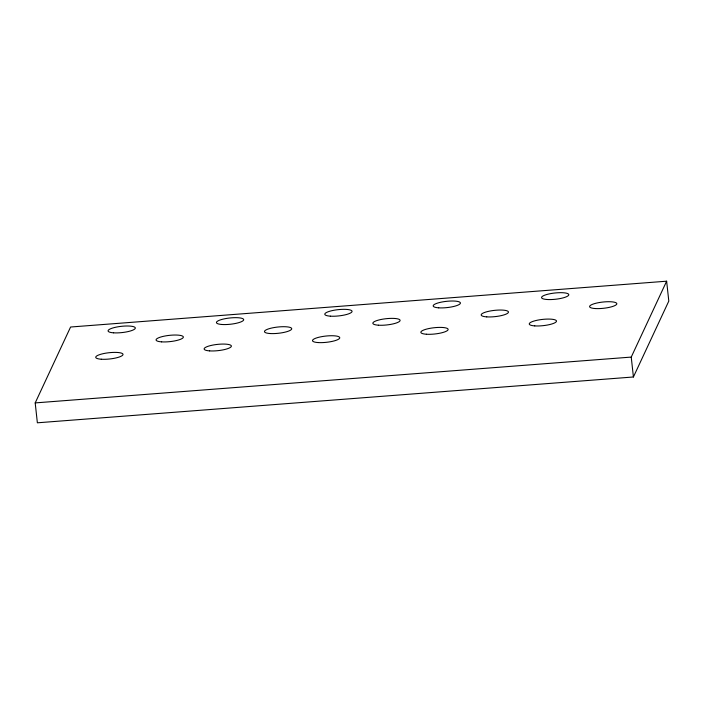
<?xml version="1.0" encoding="UTF-8"?>
<svg xmlns="http://www.w3.org/2000/svg" width="704" height="704" viewBox="0 0 704 704"><rect width="100%" height="100%" fill="white"/><g stroke="black" fill="none" stroke-linecap="round" stroke-linejoin="round"><path stroke-width="1.06" d="M35.2 402.908L70.585 327.017L666.635 281.195L668.8 301.092L633.415 376.983L37.365 422.805L35.2 402.908L631.242 357.086L666.635 281.195M631.242 357.086L633.415 376.983M330.334 316.166A13.71 3.142 -6.2 0 0 351.982 311.749A13.71 3.142 -6.2 0 0 333.001 310.446A13.71 3.142 -6.2 0 0 330.334 316.166M269.993 333.529A13.71 3.142 -6.2 0 0 291.65 329.111A13.71 3.142 -6.2 0 0 272.659 327.818A13.71 3.142 -6.2 0 0 269.993 333.529M318.023 342.558A13.71 3.142 -6.2 0 0 339.68 338.14A13.71 3.142 -6.2 0 0 320.69 336.846A13.71 3.142 -6.2 0 0 318.023 342.558M221.962 324.491A13.71 3.142 -6.2 0 0 243.619 320.074A13.71 3.142 -6.2 0 0 224.629 318.78A13.71 3.142 -6.2 0 0 221.962 324.491M161.621 341.862A13.71 3.142 -6.2 0 0 183.278 337.436A13.71 3.142 -6.2 0 0 164.287 336.142A13.71 3.142 -6.2 0 0 161.621 341.862M547.078 299.499A13.71 3.142 -6.2 0 0 568.726 295.082A13.71 3.142 -6.2 0 0 549.745 293.788A13.71 3.142 -6.2 0 0 547.078 299.499M595.109 308.537A13.71 3.142 -6.2 0 0 616.757 304.119A13.71 3.142 -6.2 0 0 597.775 302.826A13.71 3.142 -6.2 0 0 595.109 308.537M534.767 325.899A13.71 3.142 -6.2 0 0 556.415 321.482A13.71 3.142 -6.2 0 0 537.434 320.188A13.71 3.142 -6.2 0 0 534.767 325.899M486.737 316.87A13.71 3.142 -6.2 0 0 508.385 312.444A13.71 3.142 -6.2 0 0 489.403 311.15A13.71 3.142 -6.2 0 0 486.737 316.87M438.706 307.833A13.71 3.142 -6.2 0 0 460.354 303.415A13.71 3.142 -6.2 0 0 441.373 302.122A13.71 3.142 -6.2 0 0 438.706 307.833M378.365 325.195A13.71 3.142 -6.2 0 0 400.022 320.778A13.71 3.142 -6.2 0 0 381.031 319.484A13.71 3.142 -6.2 0 0 378.365 325.195M426.395 334.233A13.71 3.142 -6.2 0 0 448.052 329.815A13.71 3.142 -6.2 0 0 429.062 328.513A13.71 3.142 -6.2 0 0 426.395 334.233M209.651 350.891A13.71 3.142 -6.2 0 0 231.308 346.474A13.71 3.142 -6.2 0 0 212.318 345.18A13.71 3.142 -6.2 0 0 209.651 350.891M101.279 359.225A13.71 3.142 -6.2 0 0 122.936 354.807A13.71 3.142 -6.2 0 0 103.946 353.505A13.71 3.142 -6.2 0 0 101.279 359.225M113.59 332.825A13.71 3.142 -6.2 0 0 135.247 328.407A13.71 3.142 -6.2 0 0 116.257 327.114A13.71 3.142 -6.2 0 0 113.59 332.825"/></g></svg>
